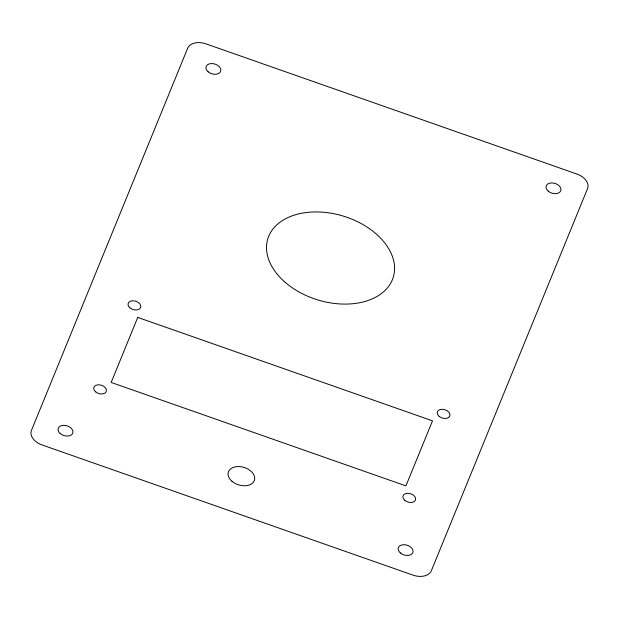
<?xml version="1.0" encoding="UTF-8"?>
<svg xmlns="http://www.w3.org/2000/svg" width="619" height="619" viewBox="0 0 619 619"><rect width="100%" height="100%" fill="white"/><g stroke="black" fill="none" stroke-linecap="round" stroke-linejoin="round"><path stroke-width="0.93" d="M187.65 48.274L31.461 430.375A15.305 10.221 17 0 0 42.015 444.929L413.043 575.144A15.305 10.221 17 0 0 431.35 570.726L587.539 188.625A15.305 10.221 17 0 0 576.985 174.071L205.957 43.856A15.305 10.221 17 0 0 187.65 48.274M137.751 317.392L111.165 382.434L405.925 485.884L432.511 420.843L137.751 317.392M285.235 282.365A65.606 43.81 17 0 0 392.384 279.711A65.606 43.81 17 0 0 314.019 211.953A65.606 43.81 17 0 0 285.235 282.365M231.939 481.234A13.664 9.13 17 0 0 254.262 480.684A13.664 9.13 17 0 0 237.928 466.564A13.664 9.13 17 0 0 231.939 481.234M400.331 552.914A7.652 5.114 17 0 0 412.834 552.605A7.652 5.114 17 0 0 403.689 544.697A7.652 5.114 17 0 0 400.331 552.914M60.221 433.548A7.652 5.114 17 0 0 72.717 433.238A7.652 5.114 17 0 0 63.579 425.33A7.652 5.114 17 0 0 60.221 433.548M208.1 71.773A7.652 5.114 17 0 0 220.596 71.464A7.652 5.114 17 0 0 211.458 63.556A7.652 5.114 17 0 0 208.1 71.773M548.21 191.132A7.652 5.114 17 0 0 560.713 190.83A7.652 5.114 17 0 0 551.568 182.922A7.652 5.114 17 0 0 548.21 191.132M404.733 500.338A6.561 4.379 17 0 0 415.45 500.067A6.561 4.379 17 0 0 407.611 493.297A6.561 4.379 17 0 0 404.733 500.338M95.543 391.819A6.561 4.379 17 0 0 106.259 391.556A6.561 4.379 17 0 0 98.421 384.778A6.561 4.379 17 0 0 95.543 391.819M129.882 307.813A6.561 4.379 17 0 0 140.598 307.55A6.561 4.379 17 0 0 132.76 300.772A6.561 4.379 17 0 0 129.882 307.813M439.072 416.324A6.561 4.379 17 0 0 449.789 416.061A6.561 4.379 17 0 0 441.951 409.283A6.561 4.379 17 0 0 439.072 416.324"/></g></svg>
